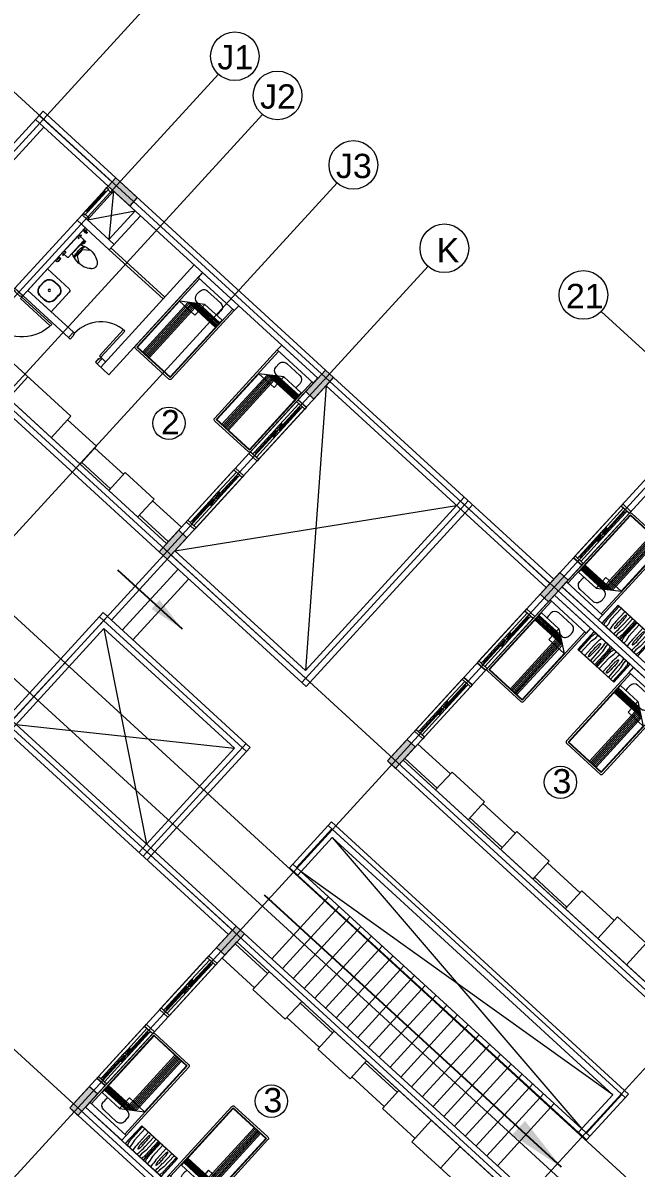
# Model space of a CAD drawing. Header units: metres. Extents: x 750 to 3116, y -341 to 1465.
# Drawn here: x 1629.61 to 1642.23, y 1169.91 to 1193.47 of the extents above; entities that cross this region are included whole.
import ezdxf
from ezdxf.enums import TextEntityAlignment as Align

# ---------------------------------------------------------------- set-up
doc = ezdxf.new("R2010")
doc.units = ezdxf.units.M
doc.linetypes.add('ACAD_ISO02W100', pattern=[15, 12, -3])
for name, color, linetype, lineweight in [('A-Door', 254, 'Continuous', 5), ('Bathroom Door', 252, 'Continuous', 5), ('Bathroom fur', 252, 'Continuous', 5), ('Centre Line', 7, 'Continuous', 13), ('Column', 50, 'Continuous', 20), ('Cutout', 153, 'Continuous', 5), ('Door', 253, 'Continuous', 5), ('Furniture', 44, 'Continuous', 5), ('GUIDE LINE', 7, 'Continuous', 5), ('Hatch', 251, 'Continuous', 5), ('Hidden line', 251, 'Continuous', 5), ('Inverted beam', 252, 'Continuous', 5), ('Railing', 190, 'Continuous', 5), ('Stiarcase', 180, 'Continuous', 5), ('Wall ext', 20, 'Continuous', 18), ('WINDOW', 33, 'Continuous', 5)]:
    doc.layers.add(name, color=color, linetype=linetype, lineweight=lineweight)
doc.layers.add('Text', color=7, linetype='Continuous')
doc.styles.get("Standard").update_dxf_attribs({"font": 'arial.ttf'})
doc.styles.add('TEXT-DET', font='simplex.shx', dxfattribs={"width": 0.7})
doc.dimstyles.new('ISO-25', dxfattribs={"dimtxt": 2, "dimasz": 2, "dimexe": 1.25, "dimexo": 0.625, "dimgap": 1.5, "dimtad": 1, "dimtxsty": 'Standard', "dimblk": 'DOT', "dimcen": 1.5, "dimadec": 0, "dimazin": 0, "dimtfac": 1, "dimtmove": 0, "dimatfit": 3, "dimfxl": 0, "dimarcsym": 0})

# ---------------------------------------------------------------- blocks, each defined once
blk = doc.blocks.new('Water Closet')
at = {"layer": 'Bathroom fur', "linetype": 'Continuous', "lineweight": -3}
for p, q in [((1886.331, 447.871), (1886.35, 447.871)), ((1886.364, 447.861), (1886.349, 447.87)), ((1886.364, 447.861), (1886.355, 447.877)), ((1886.364, 447.861), (1886.364, 447.879)), ((1886.364, 447.861), (1886.364, 447.879)), ((1886.364, 447.861), (1886.364, 447.879)), ((1886.364, 447.861), (1886.364, 447.879)), ((1886.364, 447.861), (1886.364, 447.879)), ((1886.364, 447.861), (1886.364, 447.879)), ((1886.364, 447.861), (1886.364, 447.879)), ((1886.364, 447.861), (1886.364, 447.879)), ((1886.364, 447.861), (1886.364, 447.879)), ((1886.364, 447.861), (1886.364, 447.879)), ((1886.364, 447.861), (1886.364, 447.879)), ((1886.364, 447.861), (1886.364, 447.879)), ((1886.364, 447.861), (1886.373, 447.877)), ((1886.364, 447.861), (1886.379, 447.87)), ((1886.378, 447.871), (1886.416, 447.871)), ((1886.416, 447.851), (1886.416, 447.871)), ((1886.331, 447.851), (1886.35, 447.851)), ((1886.364, 447.861), (1886.346, 447.861)), ((1886.364, 447.861), (1886.349, 447.853)), ((1886.364, 447.861), (1886.355, 447.846)), ((1886.364, 447.861), (1886.381, 447.861)), ((1886.364, 447.861), (1886.379, 447.853)), ((1886.364, 447.861), (1886.373, 447.846)), ((1886.364, 447.861), (1886.364, 447.844)), ((1886.378, 447.851), (1886.416, 447.851))]:
    blk.add_line(p, q, dxfattribs=at)
at = {"layer": 'Bathroom fur', "linetype": 'ByBlock'}
for p, q in [((1886.152, 447.554), (1886.027, 447.644)), ((1886.217, 447.662), (1886.217, 447.713)), ((1886.239, 447.713), (1886.217, 447.713)), ((1886.217, 447.662), (1886.232, 447.625)), ((1886.239, 447.608), (1886.239, 447.713)), ((1886.239, 447.666), (1886.264, 447.666)), ((1886.264, 447.23), (1886.264, 447.703)), ((1886.407, 447.713), (1886.274, 447.713)), ((1886.39, 447.724), (1886.365, 447.724)), ((1886.365, 447.724), (1886.365, 447.715)), ((1886.39, 447.715), (1886.365, 447.715)), ((1886.387, 447.744), (1886.368, 447.744)), ((1886.368, 447.744), (1886.368, 447.724)), ((1886.387, 447.744), (1886.387, 447.724)), ((1886.39, 447.724), (1886.39, 447.715)), ((1886.416, 447.23), (1886.416, 447.703)), ((1886.152, 447.379), (1886.152, 447.554)), ((1886.232, 447.625), (1886.239, 447.625)), ((1886.239, 447.608), (1886.264, 447.608)), ((1886.256, 447.343), (1886.256, 447.59)), ((1886.152, 447.379), (1886.027, 447.288)), ((1886.407, 447.22), (1886.274, 447.22)), ((1886.365, 447.208), (1886.365, 447.218)), ((1886.39, 447.218), (1886.365, 447.218)), ((1886.39, 447.208), (1886.365, 447.208)), ((1886.368, 447.189), (1886.368, 447.208)), ((1886.387, 447.189), (1886.368, 447.189)), ((1886.387, 447.189), (1886.387, 447.208)), ((1886.39, 447.208), (1886.39, 447.218))]:
    blk.add_line(p, q, dxfattribs=at)
at = {"layer": 'Bathroom fur'}
for p, q in [((1886.356, 447.031), (1886.356, 447.081)), ((1886.366, 447.031), (1886.366, 447.081)), ((1886.416, 447.106), (1886.381, 447.106)), ((1886.416, 447.096), (1886.381, 447.096)), ((1886.416, 447.016), (1886.381, 447.016)), ((1886.416, 447.006), (1886.381, 447.006))]:
    blk.add_line(p, q, dxfattribs=at)
at = {"layer": 'Bathroom fur', "linetype": 'Continuous', "lineweight": -3}
blk.add_circle((1886.364, 447.861), 0.0175, dxfattribs=at)
at = {"layer": 'Bathroom fur', "linetype": 'ByBlock'}
for centre in [(1886.378, 447.669), (1886.378, 447.264)]:
    blk.add_circle(centre, 0.0123, dxfattribs=at)
at = {"layer": 'Bathroom fur', "linetype": 'Continuous', "lineweight": -3}
blk.add_arc((1886.331, 447.861), 0.01, 90.002, 270, dxfattribs=at)
at = {"layer": 'Bathroom fur', "linetype": 'ByBlock'}
for centre, radius, start, end in [((1886.017, 447.095), 0.55, 64.2321, 103.6755), ((1886.274, 447.703), 0.00987, 90, 180), ((1886.407, 447.703), 0.00987, 0, 90), ((1885.835, 447.467), 0.119, 126.3794, 233.6206), ((1886.035, 447.208), 0.446, 109.2942, 127.2549), ((1884.672, 447.479), 1.501, 353.4552, 5.5271), ((1885.552, 447.472), 0.65, 345.9276, 13.0204), ((1886.041, 447.728), 0.451, 232.2382, 250.1051), ((1886.017, 447.838), 0.55, 256.3245, 295.7679), ((1886.274, 447.23), 0.00987, 180, 270), ((1886.407, 447.23), 0.00987, 270, 0)]:
    blk.add_arc(centre, radius, start, end, dxfattribs=at)
at = {"layer": 'Bathroom fur'}
for centre, radius, start, end in [((1886.381, 447.081), 0.025, 90, 180), ((1886.381, 447.031), 0.025, 180, 270), ((1886.381, 447.081), 0.015, 90, 180), ((1886.381, 447.031), 0.015, 180, 270)]:
    blk.add_arc(centre, radius, start, end, dxfattribs=at)
at = {"layer": 'Bathroom fur', "style": 'TEXT-DET', "width": 0.6}
blk.add_text('1', height=0.06, dxfattribs=at).set_placement((1886.394, 447.07), align=Align.MIDDLE)
blk = doc.blocks.new('Nightstand')
at = {"layer": 'Furniture'}
for p, q in [((1879.838, 464.54), (1879.838, 464.04)), ((1880.338, 464.54), (1879.838, 464.54)), ((1879.843, 464.535), (1879.843, 464.045)), ((1880.333, 464.535), (1879.843, 464.535)), ((1879.869, 464.442), (1879.871, 464.467)), ((1879.869, 464.045), (1879.869, 464.442)), ((1879.929, 464.358), (1879.951, 464.469)), ((1879.929, 464.045), (1879.929, 464.358)), ((1879.951, 464.469), (1879.951, 464.535)), ((1880.074, 464.444), (1880.068, 464.44)), ((1880.08, 464.44), (1880.074, 464.444)), ((1880.226, 464.469), (1880.226, 464.535)), ((1880.248, 464.358), (1880.226, 464.469)), ((1880.248, 464.045), (1880.248, 464.358)), ((1880.308, 464.442), (1880.305, 464.467)), ((1880.308, 464.045), (1880.308, 464.442)), ((1880.333, 464.045), (1880.333, 464.535)), ((1880.338, 464.04), (1880.338, 464.54)), ((1879.997, 464.32), (1879.991, 464.045)), ((1880.147, 464.32), (1880.147, 464.045)), ((1879.838, 464.04), (1880.338, 464.04)), ((1879.843, 464.045), (1880.333, 464.045)), ((1880.068, 464.081), (1880.074, 464.077)), ((1880.074, 464.077), (1880.08, 464.081))]:
    blk.add_line(p, q, dxfattribs=at)
for centre, radius, start, end in [((1880.021, 464.452), 0.15, 146.5657, 174.2856), ((1881.576, 464.32), 1.578, 174.0179, 180), ((1880.825, 464.399), 0.823, 170.5074, 174.0179), ((1880.715, 464.32), 0.664, 175.5997, 180), ((1880.395, 464.345), 0.343, 169.4757, 175.5997), ((1880.197, 464.382), 0.142, 155.8434, 169.4757), ((1879.951, 464.382), 0.142, 10.5243, 24.1566), ((1879.753, 464.345), 0.343, 4.4003, 10.5243), ((1879.433, 464.32), 0.664, 0, 4.4003), ((1879.315, 464.399), 0.828, 5.9821, 9.4446), ((1878.564, 464.32), 1.583, 0, 5.9821), ((1880.156, 464.452), 0.15, 5.7144, 33.4343), ((1880.715, 464.32), 0.664, 180, 184.4003), ((1886.298, 464.381), 6.246, 181.0259, 182.4606), ((1873.85, 464.381), 6.246, 357.5394, 358.9741), ((1879.433, 464.32), 0.664, 355.5997, 0), ((1880.197, 464.139), 0.142, 190.5243, 204.1566), ((1879.951, 464.139), 0.142, 335.8434, 349.4757)]:
    blk.add_arc(centre, radius, start, end, dxfattribs=at)
blk = doc.blocks.new('Bed')
at = {"layer": 'Furniture', "linetype": 'Continuous'}
for p, q in [((1878.327, 465.952), (1879.337, 465.952)), ((1878.327, 465.817), (1878.327, 465.952)), ((1879.337, 465.817), (1878.327, 465.817)), ((1878.327, 463.909), (1878.327, 465.817)), ((1878.367, 463.909), (1878.367, 465.817)), ((1879.297, 465.817), (1879.297, 463.909)), ((1879.337, 465.952), (1879.337, 465.817)), ((1879.337, 465.817), (1879.337, 463.909)), ((1878.525, 465.544), (1878.525, 465.624)), ((1878.642, 465.742), (1879.002, 465.742)), ((1879.12, 465.624), (1879.12, 465.544)), ((1878.377, 465.499), (1878.862, 465.499)), ((1878.377, 463.919), (1878.377, 465.499)), ((1878.962, 465.429), (1878.377, 465.429)), ((1878.992, 465.407), (1878.377, 465.407)), ((1879.022, 465.386), (1878.377, 465.386)), ((1879.052, 465.365), (1878.377, 465.365)), ((1879.082, 465.344), (1878.377, 465.344)), ((1879.112, 465.323), (1878.377, 465.323)), ((1879.142, 465.302), (1878.377, 465.302)), ((1878.862, 465.499), (1879.287, 465.199)), ((1878.862, 465.199), (1878.862, 465.499)), ((1878.962, 463.919), (1878.962, 465.429)), ((1879.002, 465.427), (1878.965, 465.427)), ((1878.992, 463.919), (1878.992, 465.407)), ((1879.022, 463.919), (1879.022, 465.386)), ((1879.052, 463.919), (1879.052, 465.365)), ((1879.082, 463.919), (1879.082, 465.344)), ((1879.112, 463.919), (1879.112, 465.323)), ((1879.142, 463.919), (1879.142, 465.302)), ((1879.287, 465.199), (1878.862, 465.199)), ((1879.287, 465.199), (1879.287, 463.919)), ((1879.297, 463.909), (1878.367, 463.909)), ((1879.287, 463.919), (1878.377, 463.919)), ((1879.297, 463.869), (1878.367, 463.869))]:
    blk.add_line(p, q, dxfattribs=at)
for centre, radius, start, end in [((1878.642, 465.624), 0.117, 90, 180), ((1878.642, 465.544), 0.117, 180.0006, 202.5189), ((1879.002, 465.624), 0.117, 360, 90), ((1879.002, 465.544), 0.117, 270, 0), ((1878.367, 463.909), 0.04, 180, 270), ((1879.297, 463.909), 0.04, 270, 0)]:
    blk.add_arc(centre, radius, start, end, dxfattribs=at)
blk = doc.blocks.new('Wash bashin')
at = {"layer": 'Bathroom fur', "ltscale": 0.35}
for p, q in [((1884.067, 437.333), (1884.067, 437.883)), ((1884.117, 437.933), (1884.717, 437.933)), ((1884.717, 437.333), (1884.717, 437.933)), ((1884.067, 437.333), (1884.717, 437.333))]:
    blk.add_line(p, q, dxfattribs=at)
at = {"layer": 'Bathroom fur'}
for p, q in [((1884.327, 437.838), (1884.447, 437.838)), ((1884.327, 437.83), (1884.447, 437.83)), ((1884.177, 437.568), (1884.177, 437.688)), ((1884.185, 437.568), (1884.185, 437.688)), ((1884.589, 437.688), (1884.589, 437.568)), ((1884.597, 437.688), (1884.597, 437.568)), ((1884.447, 437.426), (1884.327, 437.426)), ((1884.447, 437.418), (1884.327, 437.418))]:
    blk.add_line(p, q, dxfattribs=at)
blk.add_circle((1884.392, 437.633), 0.0225, dxfattribs=at)
at = {"layer": 'Bathroom fur', "ltscale": 0.35}
blk.add_arc((1884.117, 437.883), 0.05, 90, 180, dxfattribs=at)
at = {"layer": 'Bathroom fur'}
for centre, radius, start, end in [((1884.327, 437.688), 0.15, 90, 180), ((1884.327, 437.688), 0.142, 90, 180), ((1884.447, 437.688), 0.15, 0, 90), ((1884.447, 437.688), 0.142, 0, 90), ((1884.327, 437.568), 0.15, 180, 270), ((1884.327, 437.568), 0.142, 180, 270), ((1884.447, 437.568), 0.15, 270, 0), ((1884.447, 437.568), 0.142, 270, 0)]:
    blk.add_arc(centre, radius, start, end, dxfattribs=at)
blk = doc.blocks.new('Door 900')
at = {"layer": 'A-Door'}
for points in [[(29934124, 12198491), (29934164, 12198491), (29934164, 12198476), (29934239, 12198476), (29934314, 12198476), (29934314, 12198491), (29934354, 12198491), (29934354, 12198524), (29934239, 12198524), (29934124, 12198524)], [(29934164, 12197672), (29934314, 12197672), (29934314, 12197658), (29934354, 12197658), (29934354, 12197624), (29934239, 12197624), (29934124, 12197624), (29934124, 12197658), (29934164, 12197658)]]:
    blk.add_lwpolyline(points, close=True, dxfattribs=at)
blk.add_lwpolyline([(29935187, 12197658), (29934354, 12197658), (29934354, 12197698), (29935185, 12197698)], dxfattribs=at)
blk.add_arc((29934327, 12197631), 860, 1.7769, 88.2024, dxfattribs=at)
blk = doc.blocks.new('Door1')
at = {"layer": 'Bathroom Door'}
for p, q in [((1900.586, 444.886), (1899.856, 444.886)), ((1900.586, 444.846), (1899.857, 444.846))]:
    blk.add_line(p, q, dxfattribs=at)
for points in [[(1900.736, 444.921), (1900.586, 444.921), (1900.586, 444.886), (1900.636, 444.886), (1900.636, 444.871), (1900.736, 444.871), (1900.736, 444.921)], [(1900.586, 444.886), (1900.586, 444.846)], [(1900.736, 444.121), (1900.586, 444.121), (1900.586, 444.156), (1900.636, 444.156), (1900.636, 444.171), (1900.736, 444.171), (1900.736, 444.121)]]:
    blk.add_lwpolyline(points, dxfattribs=at)
blk.add_arc((1900.586, 444.886), 0.73, 180, 270, dxfattribs=at)
blk = doc.blocks.new('WINODO1')
at = {"layer": 'WINDOW', "linetype": 'Continuous'}
for p, q in [((2471212540, 936769700), (2471212491, 936769700)), ((2471212491, 936769700), (2471212491, 936769470)), ((2471212540, 936769700), (2471212540, 936769470)), ((2471213991, 936769700), (2471213943, 936769700)), ((2471213943, 936769700), (2471213943, 936769470)), ((2471213991, 936769700), (2471213991, 936769470)), ((2471212540, 936769470), (2471212491, 936769470)), ((2471213991, 936769470), (2471213943, 936769470))]:
    blk.add_line(p, q, dxfattribs=at)
at = {"layer": 'WINDOW'}
for p, q in [((2471212540, 936769700), (2471213943, 936769700)), ((2471212588, 936769633), (2471213217, 936769633)), ((2471212588, 936769585), (2471213217, 936769585)), ((2471213241, 936769633), (2471213943, 936769633)), ((2471213266, 936769585), (2471213895, 936769585)), ((2471213290, 936769609), (2471213394, 936769609)), ((2471213241, 936769537), (2471212540, 936769537)), ((2471212540, 936769470), (2471213943, 936769470)), ((2471213193, 936769561), (2471213089, 936769561)), ((2471213266, 936769537), (2471213895, 936769537))]:
    blk.add_line(p, q, dxfattribs=at)
at = {"layer": 'WINDOW', "color": 4}
blk.add_line((2471212588, 936769609), (2471213217, 936769609), dxfattribs=at)
at = {"layer": 'WINDOW', "color": 4, "true_color": 0x1fffff}
blk.add_line((2471213266, 936769561), (2471213895, 936769561), dxfattribs=at)
at = {"layer": 'WINDOW'}
for points in [[(2471212540, 936769585), (2471212588, 936769585), (2471212588, 936769633), (2471212540, 936769633)], [(2471213217, 936769585), (2471213266, 936769585), (2471213266, 936769633), (2471213217, 936769633)], [(2471213217, 936769537), (2471213266, 936769537), (2471213266, 936769585), (2471213217, 936769585)], [(2471213406, 936769609), (2471213394, 936769616), (2471213394, 936769602)], [(2471213895, 936769537), (2471213943, 936769537), (2471213943, 936769585), (2471213895, 936769585)], [(2471213076, 936769561), (2471213089, 936769568), (2471213089, 936769554)]]:
    blk.add_lwpolyline(points, close=True, dxfattribs=at)
blk = doc.blocks.new('_Dot')
at = {"color": 0, "linetype": 'ByBlock', "lineweight": -2}
blk.add_line((-0.5, 0), (-1, 0), dxfattribs=at)
at = {"color": 0, "linetype": 'ByBlock', "const_width": 0.5}
blk.add_lwpolyline([(-0.25, 0, 1), (0.25, 0, 1)], format="xyb", close=True, dxfattribs=at)
blk = doc.blocks.new('700mm Door')
at = {"layer": 'Door'}
for points in [[(11493508.327, 4446107.926), (11493508.287, 4446107.926), (11493508.287, 4446107.776), (11493508.344, 4446107.776), (11493508.344, 4446107.868), (11493508.344, 4446107.88), (11493508.327, 4446107.88)], [(11493508.327, 4446107.88), (11493508.413, 4446107.88), (11493508.413, 4446107.926), (11493508.327, 4446107.926)], [(11493508.413, 4446107.891), (11493508.961, 4446107.891), (11493508.961, 4446107.914), (11493508.413, 4446107.914)], [(11493509.047, 4446107.88), (11493508.961, 4446107.88), (11493508.961, 4446107.926), (11493509.047, 4446107.926)], [(11493509.047, 4446107.926), (11493509.047, 4446107.88), (11493509.03, 4446107.88), (11493509.03, 4446107.868), (11493509.03, 4446107.776), (11493509.087, 4446107.776), (11493509.087, 4446107.926)]]:
    blk.add_lwpolyline(points, close=True, dxfattribs=at)
at = {"layer": 'Door', "color": 1}
blk.add_lwpolyline([(11493508.413, 4446107.88), (11493508.961, 4446107.88), (11493508.961, 4446107.926), (11493508.413, 4446107.926)], close=True, dxfattribs=at)

msp = doc.modelspace()

# ---------------------------------------------------------------- hatches: boundary and pattern name
at = {"layer": 'Hatch', "transparency": 33554687}
h = msp.add_hatch(color=256, dxfattribs=at)
h.dxf.hatch_style = 1
h.paths.add_polyline_path([(1646.175, 1164.24), (1646.005, 1164.395), (1645.846, 1164.222), (1645.755, 1164.122), (1645.6, 1163.952), (1645.769, 1163.797)])
h.paths.add_polyline_path([(1649.318, 1167.672), (1649.149, 1167.827), (1648.743, 1167.385), (1648.913, 1167.229)])
h.paths.add_polyline_path([(1652.587, 1171.24), (1652.417, 1171.396), (1652.384, 1171.359), (1652.292, 1171.259), (1652.012, 1170.953), (1652.182, 1170.798)])
h.paths.add_polyline_path([(1655.856, 1174.809), (1655.686, 1174.964), (1655.281, 1174.522), (1655.45, 1174.366)])
h.paths.add_polyline_path([(1659.124, 1178.377), (1658.955, 1178.533), (1658.549, 1178.09), (1658.719, 1177.935)])
h.paths.add_polyline_path([(1661.826, 1182.215), (1661.67, 1182.045), (1662.113, 1181.64), (1662.268, 1181.809)])
h.paths.add_polyline_path([(1657.785, 1185.916), (1657.629, 1185.746), (1658.072, 1185.341), (1658.227, 1185.511)])
h.paths.add_polyline_path([(1654.516, 1182.348), (1654.361, 1182.178), (1654.471, 1182.077), (1654.803, 1181.773), (1654.958, 1181.942)])
h.paths.add_polyline_path([(1652.746, 1183.969), (1652.591, 1183.799), (1653.033, 1183.394), (1653.189, 1183.563)])
h.paths.add_polyline_path([(1651.542, 1178.76), (1651.372, 1178.915), (1650.967, 1178.473), (1651.137, 1178.318)])
h.paths.add_polyline_path([(1650.045, 1180.131), (1649.875, 1180.287), (1649.47, 1179.844), (1649.64, 1179.689)])
h.paths.add_polyline_path([(1647.979, 1175.21), (1647.823, 1175.041), (1647.934, 1174.94), (1648.266, 1174.636), (1648.421, 1174.805)])
h.paths.add_polyline_path([(1646.541, 1176.528), (1646.209, 1176.832), (1646.053, 1176.662), (1646.496, 1176.257), (1646.651, 1176.426)])
h.paths.add_polyline_path([(1645.004, 1171.623), (1644.835, 1171.778), (1644.43, 1171.336), (1644.599, 1171.181)])
h.paths.add_polyline_path([(1643.632, 1173.131), (1643.463, 1173.286), (1643.058, 1172.844), (1643.227, 1172.688)])
h.paths.add_polyline_path([(1641.441, 1168.073), (1641.286, 1167.904), (1641.728, 1167.499), (1641.884, 1167.668)])
h.paths.add_polyline_path([(1640.114, 1169.289), (1639.944, 1169.445), (1639.539, 1169.002), (1639.709, 1168.847)])
h.paths.add_polyline_path([(1636.735, 1165.822), (1636.403, 1166.126), (1636.247, 1165.956), (1636.69, 1165.551), (1636.845, 1165.721)])
h.paths.add_polyline_path([(1631.152, 1171.438), (1630.982, 1171.593), (1630.577, 1171.151), (1630.746, 1170.995)])
h.paths.add_polyline_path([(1634.17, 1174.733), (1634.001, 1174.889), (1633.595, 1174.446), (1633.765, 1174.291)])
h.paths.add_polyline_path([(1637.689, 1178.575), (1637.519, 1178.73), (1637.114, 1178.288), (1637.284, 1178.132)])
h.paths.add_polyline_path([(1640.833, 1182.007), (1640.663, 1182.162), (1640.258, 1181.72), (1640.427, 1181.564), (1640.461, 1181.601), (1640.552, 1181.701)])
h.paths.add_polyline_path([(1644.101, 1185.575), (1643.932, 1185.731), (1643.527, 1185.288), (1643.696, 1185.133)])
h.paths.add_polyline_path([(1646.999, 1188.738), (1647.09, 1188.838), (1647.245, 1189.007), (1647.076, 1189.163), (1646.67, 1188.72), (1646.84, 1188.565)])
h.paths.add_polyline_path([(1636.008, 1186.175), (1635.839, 1186.33), (1635.433, 1185.888), (1635.603, 1185.733)])
h.paths.add_polyline_path([(1631.525, 1190.282), (1631.369, 1190.112), (1631.48, 1190.011), (1631.812, 1189.707), (1631.967, 1189.877)])
h.paths.add_polyline_path([(1628.676, 1186.831), (1628.506, 1186.986), (1628.101, 1186.544), (1628.27, 1186.388)])
h.paths.add_polyline_path([(1632.989, 1182.879), (1632.82, 1183.035), (1632.415, 1182.592), (1632.584, 1182.437)])
h.paths.add_polyline_path([(1629.471, 1179.038), (1629.301, 1179.193), (1628.896, 1178.751), (1629.066, 1178.596)])
h.paths.add_polyline_path([(1624.987, 1183.145), (1624.832, 1182.975), (1625.274, 1182.57), (1625.43, 1182.739)])
h.paths.add_polyline_path([(1626.327, 1175.606), (1626.157, 1175.761), (1626.124, 1175.724), (1626.032, 1175.625), (1625.752, 1175.319), (1625.922, 1175.163)])
h.paths.add_polyline_path([(1621.719, 1179.576), (1621.563, 1179.407), (1621.674, 1179.305), (1622.006, 1179.001), (1622.161, 1179.171)])
h.paths.add_polyline_path([(1619.949, 1181.197), (1619.794, 1181.028), (1620.236, 1180.622), (1620.391, 1180.792), (1620.281, 1180.893)])
h.paths.add_polyline_path([(1623.218, 1184.766), (1623.062, 1184.596), (1623.505, 1184.191), (1623.66, 1184.361)])
h.paths.add_polyline_path([(1626.486, 1188.334), (1626.331, 1188.165), (1626.773, 1187.76), (1626.929, 1187.929)])
h.paths.add_polyline_path([(1622.117, 1192.336), (1621.962, 1192.167), (1622.404, 1191.762), (1622.56, 1191.931)])
h.paths.add_polyline_path([(1619.143, 1188.749), (1618.973, 1188.904), (1618.568, 1188.462), (1618.738, 1188.307)])
h.paths.add_polyline_path([(1615.874, 1185.18), (1615.705, 1185.336), (1615.299, 1184.893), (1615.469, 1184.738)])
h.paths.add_polyline_path([(1612.731, 1181.748), (1612.561, 1181.904), (1612.156, 1181.461), (1612.325, 1181.306)])
h.paths.add_polyline_path([(1617.373, 1177.496), (1617.203, 1177.652), (1616.798, 1177.209), (1616.967, 1177.054)])
h.paths.add_polyline_path([(1618.745, 1175.989), (1618.575, 1176.144), (1618.17, 1175.702), (1618.339, 1175.546)])
h.paths.add_polyline_path([(1623.058, 1172.037), (1622.889, 1172.193), (1622.483, 1171.75), (1622.653, 1171.595)])
h.paths.add_polyline_path([(1619.915, 1168.605), (1619.745, 1168.761), (1619.34, 1168.318), (1619.509, 1168.163)])
h.paths.add_polyline_path([(1615.181, 1172.439), (1615.026, 1172.27), (1615.468, 1171.864), (1615.624, 1172.034)])
h.paths.add_polyline_path([(1613.411, 1174.06), (1613.256, 1173.891), (1613.699, 1173.485), (1613.854, 1173.655)])
h.paths.add_polyline_path([(1609.042, 1178.062), (1608.887, 1177.893), (1609.329, 1177.487), (1609.485, 1177.657)])
h.paths.add_polyline_path([(1610.143, 1170.492), (1609.987, 1170.322), (1610.43, 1169.917), (1610.585, 1170.086)])
h.paths.add_polyline_path([(1607.566, 1166.791), (1607.397, 1166.946), (1606.992, 1166.504), (1607.161, 1166.348)])
h.paths.add_polyline_path([(1602.924, 1171.043), (1602.755, 1171.198), (1602.35, 1170.756), (1602.519, 1170.6)])
h.paths.add_polyline_path([(1604.823, 1182.429), (1604.653, 1182.584), (1604.495, 1182.411), (1604.403, 1182.311), (1604.248, 1182.142), (1604.418, 1181.986)])
h.paths.add_polyline_path([(1607.842, 1185.725), (1607.672, 1185.88), (1607.267, 1185.438), (1607.436, 1185.282)])
h.paths.add_polyline_path([(1603.528, 1189.676), (1603.358, 1189.831), (1602.953, 1189.389), (1603.123, 1189.234)])
h.paths.add_polyline_path([(1600.09, 1186.263), (1599.934, 1186.093), (1600.377, 1185.688), (1600.532, 1185.858)])
h.paths.add_polyline_path([(1602.031, 1191.047), (1601.861, 1191.203), (1601.456, 1190.76), (1601.626, 1190.605)])
h.paths.add_polyline_path([(1596.087, 1196.491), (1595.918, 1196.647), (1595.513, 1196.204), (1595.682, 1196.049)])
h.paths.add_polyline_path([(1592.944, 1193.059), (1592.774, 1193.215), (1592.369, 1192.772), (1592.538, 1192.617)])
h.paths.add_polyline_path([(1598.32, 1187.884), (1598.164, 1187.714), (1598.607, 1187.309), (1598.762, 1187.479)])
h.paths.add_polyline_path([(1595.619, 1184.047), (1595.449, 1184.202), (1595.044, 1183.759), (1595.213, 1183.604)])
h.paths.add_polyline_path([(1589.675, 1189.491), (1589.505, 1189.646), (1589.1, 1189.204), (1589.27, 1189.048)])
h.paths.add_polyline_path([(1586.406, 1185.922), (1586.237, 1186.077), (1585.831, 1185.635), (1586.001, 1185.48)])
h.paths.add_polyline_path([(1592.225, 1180.342), (1591.782, 1180.747), (1591.627, 1180.577), (1592.07, 1180.172)])
h.paths.add_polyline_path([(1593.995, 1178.72), (1593.552, 1179.126), (1593.397, 1178.956), (1593.839, 1178.551)])
h.paths.add_polyline_path([(1596.821, 1182.694), (1596.666, 1182.525), (1597.108, 1182.119), (1597.263, 1182.289)])
h.paths.add_polyline_path([(1601.304, 1178.588), (1601.135, 1178.743), (1600.729, 1178.3), (1600.899, 1178.145)])
h.paths.add_polyline_path([(1598.161, 1175.155), (1597.991, 1175.311), (1597.586, 1174.868), (1597.755, 1174.713)])
h.paths.add_polyline_path([(1594.892, 1171.587), (1594.722, 1171.742), (1594.317, 1171.3), (1594.487, 1171.144)])
h.paths.add_polyline_path([(1590.578, 1175.538), (1590.408, 1175.694), (1590.003, 1175.251), (1590.173, 1175.096)])
h.paths.add_polyline_path([(1589.081, 1176.909), (1588.912, 1177.065), (1588.506, 1176.622), (1588.676, 1176.467)])
h.paths.add_polyline_path([(1583.138, 1182.354), (1582.968, 1182.509), (1582.563, 1182.066), (1582.732, 1181.911)])
h.paths.add_polyline_path([(1579.869, 1178.785), (1579.699, 1178.94), (1579.294, 1178.498), (1579.464, 1178.343)])
h.paths.add_polyline_path([(1585.245, 1173.61), (1585.09, 1173.44), (1585.532, 1173.035), (1585.687, 1173.204)])
h.paths.add_polyline_path([(1587.015, 1171.989), (1586.859, 1171.819), (1587.302, 1171.414), (1587.457, 1171.583)])
h.paths.add_polyline_path([(1582.669, 1169.909), (1582.499, 1170.064), (1582.094, 1169.622), (1582.263, 1169.466)])
h.paths.add_polyline_path([(1576.725, 1175.353), (1576.556, 1175.508), (1576.15, 1175.066), (1576.32, 1174.91)])
h.paths.add_polyline_path([(1591.748, 1168.155), (1591.579, 1168.31), (1591.42, 1168.137), (1591.329, 1168.037), (1591.173, 1167.868), (1591.343, 1167.712)])
h.paths.add_polyline_path([(1561.743, 1170.12), (1561.574, 1170.275), (1561.169, 1169.833), (1561.339, 1169.677)])
h.paths.add_polyline_path([(1566.286, 1175.092), (1566.116, 1175.248), (1565.712, 1174.805), (1565.882, 1174.649)])
h.paths.add_polyline_path([(1570.833, 1180.068), (1570.663, 1180.223), (1570.258, 1179.78), (1570.428, 1179.625)])
h.paths.add_polyline_path([(1575.254, 1184.907), (1574.811, 1185.312), (1574.656, 1185.142), (1575.099, 1184.738)])
h.paths.add_polyline_path([(1579.283, 1190.207), (1579.128, 1190.037), (1579.571, 1189.632), (1579.726, 1189.802)])
h.paths.add_polyline_path([(1568.934, 1190.933), (1568.764, 1191.088), (1568.36, 1190.645), (1568.529, 1190.49)])
h.paths.add_polyline_path([(1559.841, 1180.981), (1559.672, 1181.136), (1559.267, 1180.693), (1559.437, 1180.538)])
h.paths.add_polyline_path([(1557.524, 1178.445), (1557.211, 1178.732), (1557.211, 1178.732), (1557.196, 1178.745), (1557.081, 1178.85), (1556.926, 1178.68), (1557.369, 1178.275)])
h.paths.add_polyline_path([(1555.295, 1176.005), (1555.125, 1176.16), (1554.721, 1175.717), (1554.89, 1175.562)])
h.paths.add_polyline_path([(1552.096, 1183.405), (1551.941, 1183.235), (1551.941, 1183.235), (1552.384, 1182.831), (1552.539, 1183)])
h.paths.add_polyline_path([(1554.583, 1185.786), (1554.413, 1185.941), (1554.008, 1185.498), (1554.178, 1185.343)])
h.paths.add_polyline_path([(1559.129, 1190.762), (1558.959, 1190.917), (1558.555, 1190.474), (1558.724, 1190.319)])
h.paths.add_polyline_path([(1563.675, 1195.737), (1563.506, 1195.893), (1563.101, 1195.45), (1563.271, 1195.294)])
h.paths.add_polyline_path([(1567.853, 1200.651), (1567.698, 1200.481), (1568.141, 1200.076), (1568.296, 1200.246)])

# ---------------------------------------------------------------- linework, layer by layer
at = {"layer": 'Bathroom fur'}
for p, q in [((1631.425, 1188.841), (1632.531, 1187.827)), ((1631.391, 1188.804), (1632.498, 1187.791))]:
    msp.add_line(p, q, dxfattribs=at)
at = {"layer": 'Centre Line', "color": 30, "true_color": 0xf26722}
for p, q in [((1654.597, 1168.993), (1623.096, 1197.846)), ((1652.455, 1194.866), (1628.635, 1168.861)), ((1651.328, 1165.424), (1619.827, 1194.278)), ((1632.139, 1193.788), (1605.05, 1164.214)), ((1633.636, 1192.416), (1606.547, 1162.843)), ((1649.228, 1163.131), (1617.727, 1191.985)), ((1634.543, 1191.586), (1607.454, 1162.012)), ((1648.059, 1161.856), (1616.559, 1190.709)), ((1636.077, 1190.181), (1608.988, 1160.607)), ((1658.399, 1189.422), (1634.579, 1163.417)), ((1637.95, 1188.465), (1610.861, 1158.891)), ((1657.865, 1172.561), (1641.517, 1187.536)), ((1644.79, 1158.287), (1629.18, 1172.586))]:
    msp.add_line(p, q, dxfattribs=at)
at = {"layer": 'Centre Line', "color": 3, "true_color": 0x1fff1f}
msp.add_lwpolyline([(1560.568, 1205.701), (1582.572, 1185.546), (1588.732, 1192.27), (1612.323, 1170.661), (1624.767, 1184.247), (1647.479, 1163.443)], dxfattribs=at)
at = {"layer": 'Centre Line', "color": 30, "true_color": 0xf26722}
for centre in [(1633.974, 1192.785), (1634.853, 1191.978), (1636.414, 1190.549), (1638.287, 1188.834), (1641.148, 1187.874)]:
    msp.add_circle(centre, 0.5, dxfattribs=at)
at = {"layer": 'Column'}
for points in [[(1631.812, 1189.707), (1631.369, 1190.112), (1631.525, 1190.282), (1631.967, 1189.877), (1631.812, 1189.707)], [(1635.433, 1185.888), (1635.839, 1186.33), (1636.008, 1186.175), (1635.603, 1185.733), (1635.433, 1185.888)], [(1632.415, 1182.592), (1632.82, 1183.035), (1632.989, 1182.879), (1632.584, 1182.437), (1632.415, 1182.592)], [(1640.258, 1181.72), (1640.663, 1182.162), (1640.833, 1182.007), (1640.427, 1181.564), (1640.258, 1181.72)], [(1637.114, 1178.288), (1637.519, 1178.73), (1637.689, 1178.575), (1637.284, 1178.132), (1637.114, 1178.288)], [(1633.595, 1174.446), (1634.001, 1174.889), (1634.17, 1174.733), (1633.765, 1174.291), (1633.595, 1174.446)], [(1630.577, 1171.151), (1630.982, 1171.593), (1631.152, 1171.438), (1630.746, 1170.995), (1630.577, 1171.151)]]:
    msp.add_lwpolyline(points, dxfattribs=at)
at = {"layer": 'Cutout'}
for p, q in [((1631.48, 1190.011), (1631.382, 1189.016)), ((1630.94, 1189.421), (1631.922, 1189.606)), ((1635.853, 1186.005), (1635.426, 1180.146)), ((1632.739, 1182.607), (1638.539, 1183.545)), ((1631.281, 1181.014), (1632.157, 1176.577)), ((1629.471, 1179.038), (1633.967, 1178.553)), ((1635.98, 1176.709), (1641.113, 1170.72)), ((1641.754, 1171.42), (1635.339, 1176.009))]:
    msp.add_line(p, q, dxfattribs=at)
at = {"layer": 'Furniture'}
msp.add_line((1628.831, 1187), (1630.601, 1185.379), dxfattribs=at)
for points in [[(1632.57, 1182.762), (1628.426, 1186.558), (1628.831, 1187)], [(1629.716, 1186.19), (1629.311, 1185.747)], [(1630.601, 1185.379), (1630.195, 1184.937)], [(1630.533, 1185.306), (1631.127, 1184.762), (1630.789, 1184.393)], [(1631.093, 1184.725), (1631.687, 1184.181)], [(1630.789, 1184.393), (1630.823, 1184.43), (1631.416, 1183.886)], [(1631.383, 1183.849), (1631.72, 1184.218), (1632.314, 1183.674), (1631.976, 1183.306)], [(1632.28, 1183.637), (1632.874, 1183.094), (1632.57, 1182.762)], [(1632.01, 1183.343), (1632.604, 1182.799)], [(1638.41, 1178.022), (1637.743, 1178.634), (1637.439, 1178.302), (1643.213, 1173.013)], [(1638.14, 1177.727), (1637.473, 1178.339)], [(1638.774, 1177.079), (1639.111, 1177.448), (1638.444, 1178.059), (1638.106, 1177.691)], [(1639.745, 1176.8), (1639.078, 1177.411)], [(1639.475, 1176.505), (1638.808, 1177.116)], [(1640.108, 1175.857), (1640.446, 1176.225), (1639.779, 1176.837), (1639.441, 1176.468)], [(1641.08, 1175.577), (1640.412, 1176.189)], [(1640.81, 1175.282), (1640.142, 1175.894), (1640.108, 1175.857)], [(1641.781, 1175.003), (1641.114, 1175.614), (1640.776, 1175.245)], [(1641.443, 1174.634), (1641.848, 1175.077), (1643.618, 1173.456)], [(1634.378, 1173.621), (1633.711, 1174.232), (1634.015, 1174.564), (1639.789, 1169.275)], [(1634.682, 1173.952), (1634.649, 1173.916), (1633.981, 1174.527), (1634.015, 1174.564)], [(1642.033, 1174.094), (1642.438, 1174.536)], [(1635.35, 1173.341), (1635.012, 1172.972), (1634.345, 1173.584), (1634.682, 1173.952)], [(1635.983, 1172.693), (1635.316, 1173.304)], [(1635.713, 1172.398), (1635.046, 1173.009)], [(1636.684, 1172.119), (1636.347, 1171.75), (1635.679, 1172.361), (1636.017, 1172.73)], [(1637.318, 1171.47), (1636.651, 1172.082)], [(1637.048, 1171.175), (1636.38, 1171.787)], [(1637.681, 1170.527), (1637.014, 1171.139), (1637.352, 1171.507)], [(1638.019, 1170.896), (1637.614, 1170.454), (1639.384, 1168.833)], [(1638.609, 1170.356), (1638.204, 1169.913)]]:
    msp.add_lwpolyline(points, dxfattribs=at)
at = {"layer": 'GUIDE LINE'}
for centre in [(1632.618, 1185.235), (1640.676, 1177.848), (1634.726, 1171.288)]:
    msp.add_circle(centre, 0.333, dxfattribs=at)
at = {"layer": 'Hidden line'}
for p, q in [((1630.829, 1189.522), (1631.369, 1190.112)), ((1630.94, 1189.421), (1631.48, 1190.011))]:
    msp.add_line(p, q, dxfattribs=at)
at = {"layer": 'Inverted beam'}
for p, q in [((1628.13, 1189.581), (1630.028, 1191.653)), ((1630.028, 1191.653), (1631.525, 1190.282)), ((1629.872, 1191.483), (1631.369, 1190.112)), ((1628.145, 1189.256), (1630.042, 1191.328)), ((1631.436, 1181.183), (1632.739, 1182.607)), ((1631.657, 1180.981), (1632.805, 1182.234)), ((1631.878, 1180.778), (1633.027, 1182.032)), ((1634.001, 1174.889), (1629.301, 1179.193))]:
    msp.add_line(p, q, dxfattribs=at)
for points in [[(1636.008, 1186.175), (1640.538, 1182.026), (1640.383, 1181.856), (1635.853, 1186.005), (1636.008, 1186.175)], [(1638.695, 1183.714), (1635.426, 1180.146), (1632.739, 1182.607)], [(1632.584, 1182.437), (1635.44, 1179.821), (1638.864, 1183.559)], [(1629.301, 1179.193), (1631.266, 1181.339), (1634.292, 1178.567), (1632.171, 1176.252)], [(1631.281, 1181.014), (1629.315, 1178.868), (1633.845, 1174.719), (1634.001, 1174.889)], [(1632.002, 1176.408), (1633.967, 1178.553), (1631.281, 1181.014)], [(1635.102, 1176.091), (1635.271, 1175.935), (1635.98, 1176.709), (1641.754, 1171.42), (1641.045, 1170.647), (1641.215, 1170.491), (1642.079, 1171.435), (1635.966, 1177.034), (1635.102, 1176.091)]]:
    msp.add_lwpolyline(points, dxfattribs=at)
at = {"layer": 'Railing'}
for p, q in [((1628.06, 1189.334), (1630.113, 1191.575)), ((1629.95, 1191.568), (1631.447, 1190.197)), ((1638.779, 1183.637), (1635.355, 1179.899)), ((1640.46, 1181.941), (1638.617, 1183.63)), ((1632.662, 1182.522), (1635.518, 1179.906)), ((1629.386, 1179.116), (1631.351, 1181.261)), ((1634.214, 1178.482), (1631.189, 1181.254)), ((1632.087, 1176.33), (1634.207, 1178.645)), ((1635.102, 1176.091), (1635.966, 1177.034)), ((1642.079, 1171.435), (1635.966, 1177.034)), ((1635.243, 1176.097), (1635.972, 1176.893)), ((1642.011, 1171.361), (1635.898, 1176.96)), ((1633.923, 1174.804), (1632.08, 1176.493)), ((1635.102, 1176.091), (1641.215, 1170.491)), ((1635.169, 1176.164), (1641.282, 1170.565)), ((1641.209, 1170.632), (1641.938, 1171.428)), ((1641.215, 1170.491), (1642.079, 1171.435))]:
    msp.add_line(p, q, dxfattribs=at)
at = {"layer": 'Stiarcase'}
for p, q in [((1635.903, 1175.492), (1634.734, 1174.217)), ((1636.124, 1175.29), (1634.956, 1174.014)), ((1636.345, 1175.087), (1635.177, 1173.811)), ((1636.567, 1174.884), (1635.398, 1173.609)), ((1636.788, 1174.682), (1635.619, 1173.406)), ((1637.009, 1174.479), (1635.841, 1173.203)), ((1637.23, 1174.277), (1636.062, 1173.001)), ((1637.452, 1174.074), (1636.283, 1172.798)), ((1637.673, 1173.871), (1636.504, 1172.596)), ((1637.894, 1173.669), (1636.725, 1172.393)), ((1638.115, 1173.466), (1636.947, 1172.19))]:
    msp.add_line(p, q, dxfattribs=at)
at = {"layer": 'Stiarcase', "ltscale": 40}
msp.add_line((1638.336, 1173.263), (1637.168, 1171.988), dxfattribs=at)
at = {"layer": 'Stiarcase', "linetype": 'ACAD_ISO02W100', "ltscale": 40}
for p, q in [((1638.558, 1173.061), (1637.389, 1171.785)), ((1638.779, 1172.858), (1637.61, 1171.582)), ((1639, 1172.655), (1637.832, 1171.38)), ((1639.221, 1172.453), (1638.053, 1171.177)), ((1639.443, 1172.25), (1638.274, 1170.974)), ((1639.664, 1172.048), (1638.495, 1170.772)), ((1639.885, 1171.845), (1638.716, 1170.569)), ((1640.106, 1171.642), (1638.938, 1170.367)), ((1640.327, 1171.44), (1639.159, 1170.164)), ((1640.549, 1171.237), (1639.38, 1169.961))]:
    msp.add_line(p, q, dxfattribs=at)
at = {"layer": 'Wall ext'}
for p, q in [((1631.369, 1190.112), (1631.525, 1190.282)), ((1631.525, 1190.282), (1636.008, 1186.175)), ((1631.369, 1190.112), (1635.683, 1186.161)), ((1629.444, 1188.011), (1630.829, 1189.522)), ((1631.493, 1188.914), (1630.829, 1189.522)), ((1631.922, 1189.606), (1631.382, 1189.016)), ((1631.391, 1188.804), (1630.728, 1189.412)), ((1632.033, 1189.504), (1631.391, 1188.804)), ((1630.897, 1189.256), (1629.614, 1187.855)), ((1647.076, 1189.163), (1637.114, 1178.288)), ((1633.139, 1188.491), (1631.214, 1186.39)), ((1633.309, 1188.336), (1631.384, 1186.234)), ((1630.55, 1186.997), (1629.444, 1188.011)), ((1630.652, 1187.108), (1629.715, 1187.966)), ((1630.652, 1187.108), (1630.55, 1186.997)), ((1628.101, 1186.544), (1632.584, 1182.437)), ((1632.57, 1182.762), (1628.426, 1186.558)), ((1631.242, 1186.568), (1631.14, 1186.457)), ((1631.384, 1186.234), (1631.14, 1186.457)), ((1631.315, 1186.5), (1631.242, 1186.568)), ((1635.683, 1186.161), (1632.57, 1182.762)), ((1636.008, 1186.175), (1632.584, 1182.437)), ((1635.278, 1185.718), (1635.448, 1185.563)), ((1640.708, 1181.87), (1643.821, 1185.269)), ((1634.265, 1184.612), (1634.434, 1184.457)), ((1633.988, 1184.31), (1634.158, 1184.155)), ((1642.126, 1183.419), (1641.957, 1183.574)), ((1632.975, 1183.204), (1633.145, 1183.049)), ((1641.113, 1182.313), (1640.943, 1182.468)), ((1646.651, 1176.426), (1640.708, 1181.87)), ((1640.552, 1181.701), (1637.439, 1178.302)), ((1646.496, 1176.257), (1640.552, 1181.701)), ((1640.147, 1181.258), (1639.978, 1181.414)), ((1639.134, 1180.152), (1638.964, 1180.308)), ((1638.857, 1179.85), (1638.688, 1180.006)), ((1637.844, 1178.744), (1637.675, 1178.9)), ((1643.227, 1172.688), (1637.114, 1178.288)), ((1637.439, 1178.302), (1643.213, 1173.013)), ((1635.339, 1176.009), (1641.113, 1170.72)), ((1630.577, 1171.151), (1634.001, 1174.889)), ((1640.114, 1169.289), (1634.001, 1174.889)), ((1630.902, 1171.165), (1634.015, 1174.564)), ((1634.015, 1174.564), (1639.789, 1169.275)), ((1633.61, 1174.121), (1633.44, 1174.277)), ((1632.597, 1173.015), (1632.427, 1173.171)), ((1632.32, 1172.713), (1632.15, 1172.869)), ((1631.307, 1171.607), (1631.137, 1171.763)), ((1636.69, 1165.551), (1630.577, 1171.151)), ((1636.845, 1165.721), (1630.902, 1171.165))]:
    msp.add_line(p, q, dxfattribs=at)

# ---------------------------------------------------------------- block references
at = {"xscale": -1}
for name, p, rotation in [('Bed', (2704.418, -424.657), 317.5109696399222), ('Bed', (2706.048, -426.149), 317.5109696399222), ('Bed', (570.343, 2794.181), 137.5109696397367), ('Nightstand', (2714.172, -431.676), 317.5109696397367), ('Nightstand', (2714.541, -432.014), 317.5109696397367), ('Bed', (560.537, 2783.475), 137.510969639765), ('Bed', (562.167, 2781.982), 137.510969639765)]:
    msp.add_blockref(name, p, dxfattribs=dict(at, rotation=rotation))
for name, p, rotation in [('Bed', (-59.265, 2106.819), 317.5109696397367), ('Nightstand', (3341.873, 253.603), 137.5109696397367), ('Nightstand', (3342.242, 253.265), 137.5109696397367), ('Bed', (-57.636, 2105.327), 317.5109696397367), ('Nightstand', (3332.067, 242.897), 137.5109696397652), ('Nightstand', (3332.436, 242.559), 137.5109696397652)]:
    msp.add_blockref(name, p, dxfattribs=dict(rotation=rotation))
at = {"layer": 'A-Door', "xscale": -0.0009999999999999996, "yscale": 0.001, "zscale": 0.001, "rotation": 137.510969639692}
msp.add_blockref('Door 900', (-12205.305, 30401.596), dxfattribs=at)
at = {"layer": 'Bathroom Door', "rotation": 227.510969640085}
msp.add_blockref('Door1', (2586.903, 2888.594), dxfattribs=at)
at = {"layer": 'Bathroom fur', "xscale": -1, "rotation": 317.5109696399222}
for name, p in [('Water Closet', (2719.409, -415.218)), ('Wash bashin', (2724.122, -407.557))]:
    msp.add_blockref(name, p, dxfattribs=at)
at = {"layer": 'Cutout', "rotation": 47.5109696707334}
msp.add_blockref('700mm Door', (-4483058.653, -11477319.47), dxfattribs=at)
at = {"layer": 'WINDOW', "linetype": 'Continuous', "xscale": 0.001, "yscale": 0.001, "zscale": 0.001, "rotation": 47.51096963974634}
for p in [(-976763.613, -2453844.154), (-976764.902, -2453845.562), (-976756.934, -2453846.298), (-976758.913, -2453848.458), (-976760.203, -2453849.866), (-976765.451, -2453855.595), (-976766.74, -2453857.003)]:
    msp.add_blockref('WINODO1', p, dxfattribs=at)

# ---------------------------------------------------------------- texts
at = {"layer": 'Text', "color": 30, "true_color": 0xf26722, "char_height": 0.5, "attachment_point": 1}
for s, width, insert in [('J1', 0.83687, (1633.614, 1193.014)), ('J2', 0.83687, (1634.494, 1192.207)), ('J3', 0.5, (1636.055, 1190.778)), ('K', 0.83687, (1638.128, 1189.045)), ('21', 0.83687, (1640.789, 1188.102)), ('2', 3.12418, (1632.454, 1185.505)), ('3', 3.12418, (1640.512, 1178.119)), ('3', 3.12418, (1634.562, 1171.559))]:
    msp.add_mtext_dynamic_manual_height_columns(s, width=width, gutter_width=12.5, heights=[0], dxfattribs=dict(at, insert=insert))

# ---------------------------------------------------------------- leaders
for points, override in [([(1632.895, 1181), (1631.568, 1182.215)], {"dimasz": 0.75}), ([(1640.698, 1169.927), (1634.585, 1175.527)], {"dimasz": 1.2})]:
    msp.add_leader(points, dimstyle='ISO-25', override=override)

doc.saveas('drawing.dxf')
